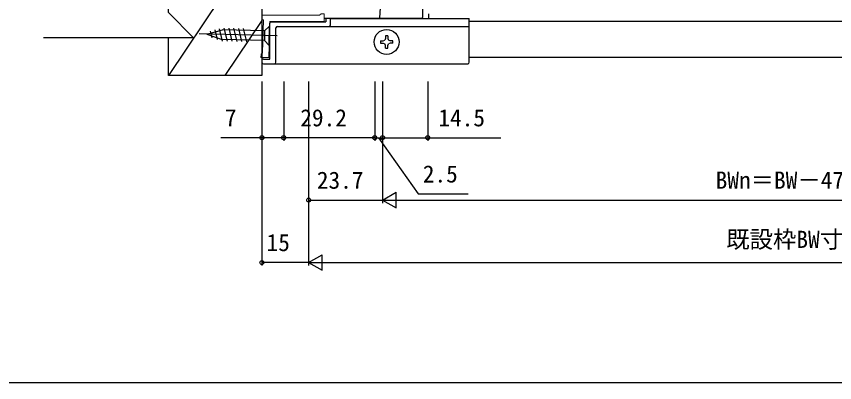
# Model space of a CAD drawing. Units: millimetres, scale not verified. Extents: x -437 to 438, y -331 to 328.
# Drawn here: x -103.1 to 159.4, y -331.1 to -213.7 of the extents above; entities that cross this region are included whole.
import ezdxf
from ezdxf.enums import TextEntityAlignment as Align

# ---------------------------------------------------------------- set-up
doc = ezdxf.new("R2010")
doc.units = ezdxf.units.MM
doc.header["$LTSCALE"] = 2
doc.layers.add('0-2_YKK_11', color=211, linetype='Continuous', lineweight=18)
for name, color, linetype in [('0-3_YKK_12', 2, 'Continuous'), ('0-4_YKK_13', 4, 'Continuous'), ('0-6_YKK_D', 6, 'Continuous'), ('0-7_YKK_ZWAK', 7, 'Continuous'), ('0-8_YSS_K', 3, 'Continuous'), ('0-9_YSS_KE', 3, 'Continuous')]:
    doc.layers.add(name, color=color, linetype=linetype)
doc.styles.add('ＭＳ ゴシック', font='')
doc.styles.get('ＭＳ ゴシック').set_extended_font_data('MS Gothic')

msp = doc.modelspace()

# ---------------------------------------------------------------- linework, layer by layer
at = {"layer": '0-2_YKK_11'}
msp.add_lwpolyline([(-5.8, -213.297), (-24.3, -213.297), (-24.3, -214.797), (-23.788, -214.797), (-24.061, -225.346), (-24.574, -225.833), (-24.6, -226.833), (-22.1, -226.897), (-21.8, -215.297), (-4.3, -215.297), (-4.3, -212.897), (-5.31, -212.897)], close=True, dxfattribs=at)
at = {"layer": '0-3_YKK_12'}
for p, q in [((29.2, -214.397), (29.2, -212.897)), ((276.605, -215.297), (42.201, -215.297)), ((276.605, -226.897), (42.201, -226.897))]:
    msp.add_line(p, q, dxfattribs=at)
at = {"layer": '0-4_YKK_13'}
for p, q in [((14.654, -193.897), (13.417, -214.116)), ((27.2, -193.897), (27.2, -214.097)), ((13.118, -214.397), (-4.3, -214.397)), ((-2.8, -214.397), (-3.8, -214.397)), ((-3.8, -214.397), (-3.8, -215.397)), ((-2.299, -214.397), (42.201, -214.397)), ((15.913, -214.397), (13.118, -214.397)), ((26.9, -214.397), (15.913, -214.397)), ((42.201, -228.397), (42.201, -214.397)), ((-36.901, -221.614), (-37.855, -217.646)), ((-35.349, -221.654), (-36.366, -217.426)), ((-33.797, -221.694), (-34.813, -217.466)), ((-32.244, -221.734), (-33.261, -217.506)), ((-30.692, -221.774), (-31.708, -217.546)), ((-29.139, -221.814), (-30.156, -217.586)), ((-21.8, -227.397), (-21.8, -215.897)), ((-21.3, -215.397), (-3.8, -215.397)), ((-19.8, -228.397), (-19.8, -217.397)), ((-19.3, -216.897), (-2.8, -216.897)), ((-2.8, -216.897), (42.201, -216.897)), ((-19.42, -219.964), (-44.412, -219.319)), ((-41.912, -219.384), (-36.958, -217.961)), ((-41.912, -219.384), (-36.958, -217.961)), ((-41.912, -219.384), (-37.038, -221.06)), ((-40.245, -220.539), (-40.742, -218.475)), ((-38.564, -221.117), (-39.299, -218.061)), ((-23.429, -218.31), (-36.958, -217.961)), ((15.3, -219.938), (15.3, -220.752)), ((-23.509, -221.409), (-37.038, -221.06)), ((-21.999, -222.999), (-23.509, -221.409)), ((13.74, -222.297), (14.554, -222.297)), ((14.554, -222.297), (15.142, -222.455)), ((15.3, -220.752), (15.142, -221.34)), ((15.3, -223.043), (15.142, -222.455)), ((15.3, -223.857), (15.3, -223.043)), ((16.1, -223.043), (16.257, -222.455)), ((16.1, -223.857), (16.1, -223.043)), ((16.846, -221.497), (16.257, -221.34)), ((17.659, -221.497), (16.846, -221.497)), ((-24.3, -227.397), (-24.3, -228.397)), ((-23.8, -227.397), (-24.3, -227.397)), ((-23.8, -227.397), (-21.8, -227.397)), ((-23.8, -228.897), (-20.3, -228.897))]:
    msp.add_line(p, q, dxfattribs=at)
for points in [[(-2.3, -216.397), (-2.3, -214.397), (-2.8, -214.397)], [(-21.999, -222.999), (-21.839, -216.801), (-23.429, -218.31), (-23.509, -221.409)], [(16.1, -219.938), (16.1, -220.752), (16.257, -221.34)], [(13.74, -221.497), (14.554, -221.497), (15.142, -221.34)], [(17.659, -222.297), (16.846, -222.297), (16.257, -222.455)], [(-20.299, -228.897), (-17.299, -228.897), (41.701, -228.897)]]:
    msp.add_lwpolyline(points, dxfattribs=at)
msp.add_circle((15.7, -221.897), 4, dxfattribs=at)
for centre, radius, start, end in [((13.118, -214.097), 0.3, 270, 356.5), ((26.9, -214.097), 0.3, 270, 0), ((-21.3, -215.897), 0.5, 90, 180), ((-19.3, -217.397), 0.5, 90, 180), ((-2.8, -216.397), 0.5, 270, 0), ((15.7, -221.897), 2, 78.46304, 101.53696), ((15.7, -221.897), 2, 168.46304, 191.53696), ((15.7, -221.897), 2, 348.46304, 11.53696), ((15.7, -221.897), 2, 258.46304, 281.53696), ((-23.8, -228.397), 0.5, 180, 270), ((-20.3, -228.397), 0.5, 270, 0), ((41.701, -228.397), 0.5, 270, 0)]:
    msp.add_arc(centre, radius, start, end, dxfattribs=at)
at = {"layer": '0-6_YKK_D'}
for p, q in [((-24.3, -234.597), (-24.3, -293.6)), ((-24.3, -234.597), (-24.3, -253.6)), ((-17.3, -234.597), (-17.3, -253.6)), ((-17.3, -234.597), (-17.3, -253.6)), ((-9.3, -234.597), (-9.3, -273.6)), ((-9.3, -234.597), (-9.3, -293.6)), ((-9.3, -234.597), (-9.3, -293.6)), ((11.9, -234.597), (11.9, -253.6)), ((11.9, -234.597), (11.9, -253.6)), ((14.4, -234.597), (14.4, -273.6)), ((14.4, -234.597), (14.4, -273.6)), ((14.4, -234.597), (14.4, -253.6)), ((14.4, -234.597), (14.4, -253.6)), ((28.9, -234.597), (28.9, -253.6)), ((11.9, -252.6), (-17.3, -252.6)), ((11.9, -252.6), (9.35, -252.6)), ((11.9, -252.6), (14.4, -252.6)), ((11.9, -252.6), (14.4, -252.6)), ((14.4, -252.6), (16.95, -252.6)), ((14.4, -272.6), (18.73, -270.1)), ((18.73, -275.1), (18.73, -270.1)), ((-9.3, -272.6), (14.4, -272.6)), ((14.4, -272.6), (18.73, -275.1)), ((14.4, -272.6), (23.06, -272.6)), ((19.4, -272.6), (299.4, -272.6)), ((-9.3, -292.6), (-4.97, -290.1)), ((-4.97, -295.1), (-4.97, -290.1)), ((-9.3, -292.6), (-24.3, -292.6)), ((-9.3, -292.6), (-4.97, -295.1)), ((-9.3, -292.6), (-0.64, -292.6)), ((-4.3, -292.6), (323.1, -292.6))]:
    msp.add_line(p, q, dxfattribs=at)
for points in [[(-17.3, -252.6), (-24.3, -252.6), (-37.448, -252.6)], [(13.15, -252.6), (25.862, -270.6), (41.879, -270.6)], [(14.4, -252.6), (28.9, -252.6), (52.325, -252.6)]]:
    msp.add_lwpolyline(points, dxfattribs=at)
for centre in [(-24.3, -252.6), (-17.3, -252.6), (-17.3, -252.6), (11.9, -252.6), (11.9, -252.6), (14.4, -252.6), (14.4, -252.6), (28.9, -252.6), (-9.3, -272.6), (-24.3, -292.6)]:
    msp.add_circle(centre, 0.637, dxfattribs=at)
at = {"layer": '0-7_YKK_ZWAK'}
msp.add_lwpolyline([(-436.9, -331.1), (438.1, -331.1), (438.1, 293.9)], dxfattribs=at)
at = {"layer": '0-8_YSS_K'}
for p, q in [((-27.3, -192.6), (-54.3, -232.6)), ((-24.3, -214.967), (-36.203, -232.6))]:
    msp.add_line(p, q, dxfattribs=at)
at = {"layer": '0-9_YSS_KE'}
for p, q in [((-24.3, -192.6), (-24.3, -232.6)), ((-54.3, -220.6), (-94.3, -220.6)), ((-54.3, -232.6), (-54.3, -220.6)), ((-46.2, -220.6), (-54.3, -220.6)), ((-24.3, -232.6), (-54.3, -232.6))]:
    msp.add_line(p, q, dxfattribs=at)
msp.add_lwpolyline([(-46.2, -220.6), (-54.3, -212.5), (-54.3, -192.6)], dxfattribs=at)

# ---------------------------------------------------------------- texts
at = {"layer": '0-6_YKK_D', "style": 'ＭＳ ゴシック'}
for s, p in [('7', (-36.173, -250.6)), ('29.2', (-11.99, -250.6)), ('14.5', (32.299, -250.6)), ('2.5', (27.308, -268.6)), ('23.7', (-6.676, -270.6)), ('BWn＝BW－47.4', (121.239, -270.6)), ('既設枠BW寸法', (124.627, -289.577)), ('15', (-22.801, -290.6))]:
    msp.add_text(s, height=5.499, dxfattribs=at).set_placement(p, align=Align.BOTTOM_LEFT)

doc.saveas('drawing.dxf')
